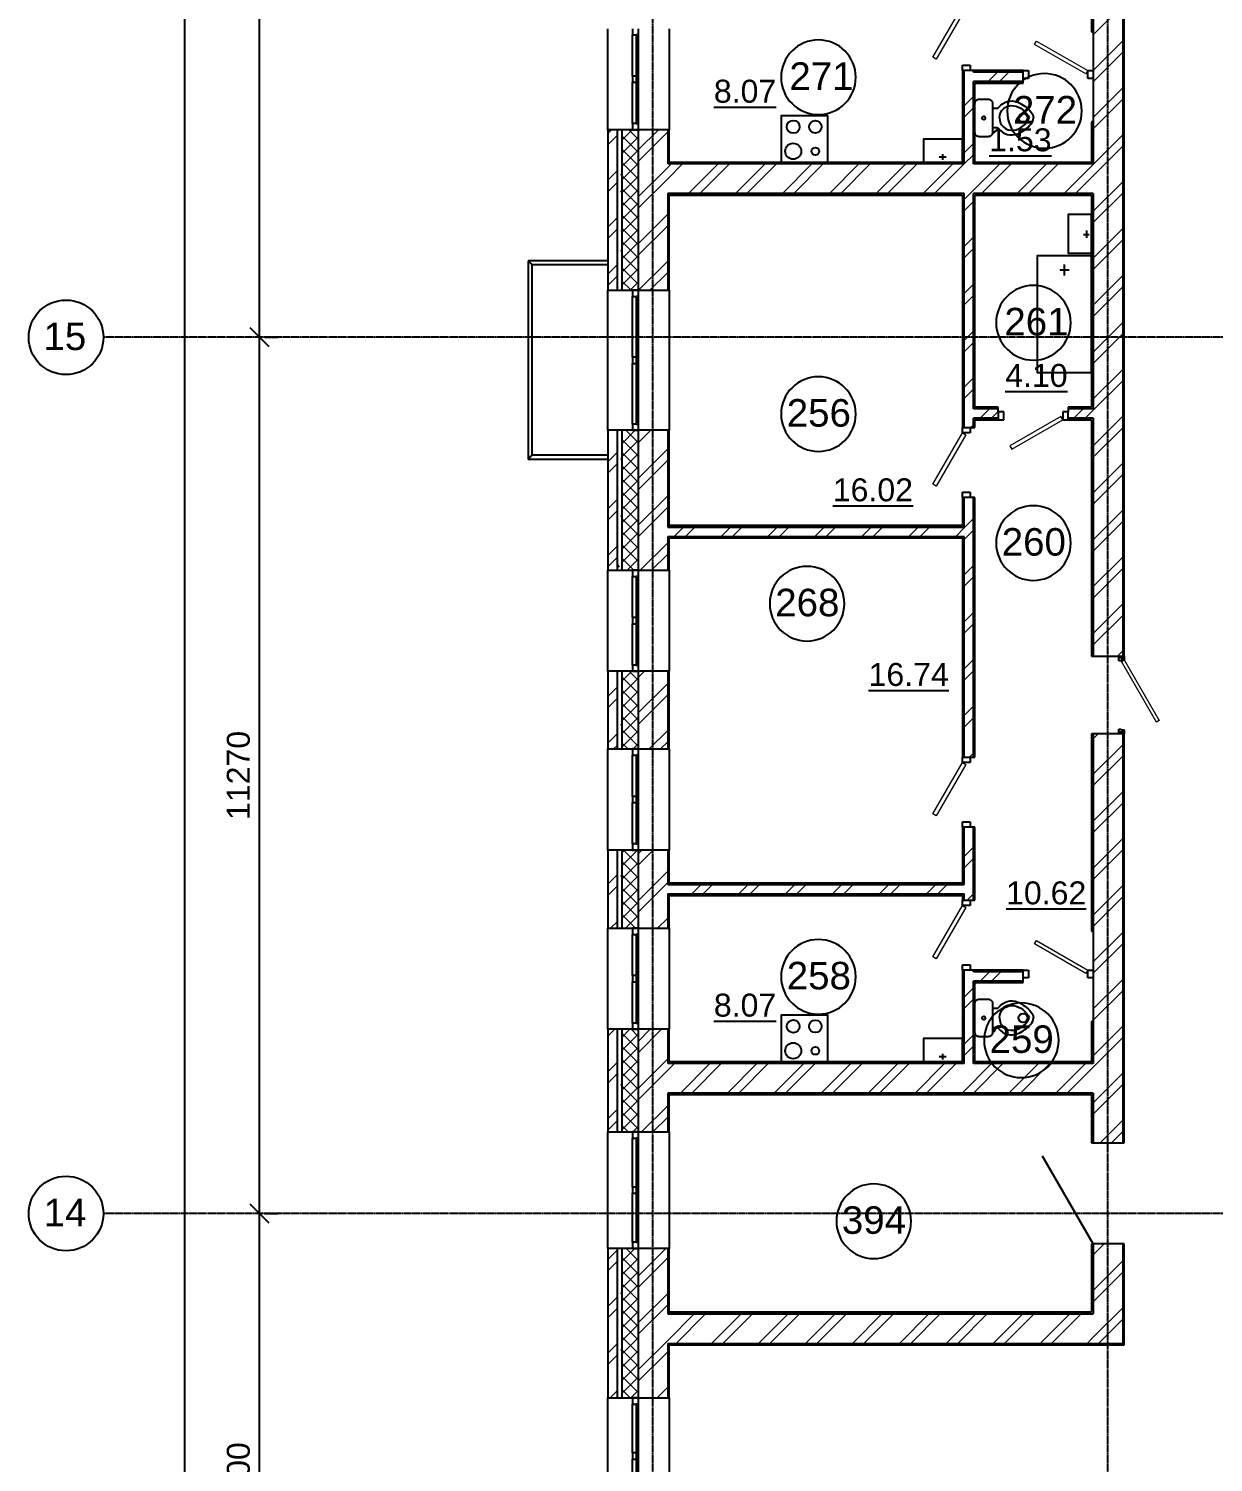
# Model space of a CAD drawing. Header units: millimetres. Extents: x -3463 to 813393, y -106315 to 159215.
# Drawn here: x 265026 to 280257, y 56558 to 74998 of the extents above; entities that cross this region are included whole.
import ezdxf

# ---------------------------------------------------------------- set-up
doc = ezdxf.new("R2010")
doc.units = ezdxf.units.MM
doc.linetypes.add('Линия сетки', pattern=[22.225, 12.7, -3.175, 3.175, -3.175])
doc.layers.add('AXIS_', color=252, linetype='Continuous')
doc.layers.add('PLANS_', color=252, linetype='Continuous')
doc.styles.add('arial', font='arial.ttf')
doc.styles.add('Arial_1', font='arial.ttf', dxfattribs={"height": 295.05988})

# ---------------------------------------------------------------- blocks, each defined once
blk = doc.blocks.new('_Oblique')
at = {"color": 0, "linetype": 'ByBlock', "lineweight": -2}
blk.add_line((-0.5, -0.5), (0.5, 0.5), dxfattribs=at)
blk = doc.blocks.new('A$C3b8b2b00')
at = {"layer": 'AXIS_', "linetype": 'Линия сетки'}
for p, q in [((-5210, -43892), (-5210, 40959)), ((640, -43892), (640, 40959)), ((16266, 25991), (-12276, 25991)), ((16266, 14721), (-12276, 14721))]:
    blk.add_line(p, q, dxfattribs=at)
at = {"layer": 'AXIS_'}
for p, q in [((-11229, -40579), (-11229, 39841)), ((-10269, 25751), (-10269, 37801)), ((-10269, 14481), (-10269, 26231)), ((-10198, 25991), (-10029, 25991)), ((-10198, 25991), (-10029, 25991)), ((-10269, 7681), (-10269, 14961)), ((-10198, 14721), (-10029, 14721)), ((-10198, 14721), (-10029, 14721))]:
    blk.add_line(p, q, dxfattribs=at)
for centre in [(-12756, 25991), (-12756, 14721)]:
    blk.add_circle(centre, 480, dxfattribs=at)
at = {"layer": 'PLANS_', "lineweight": 25}
for p, q in [((430, 31301), (430, 29921)), ((850, 21891), (850, 31301)), ((430, 29921), (450, 29921)), ((450, 29921), (450, 29421)), ((-1230, 29421), (-1230, 28241)), ((-450, 29421), (-1130, 29421)), ((-450, 29261), (-450, 29321)), ((450, 29321), (450, 28761)), ((-1070, 28241), (-1070, 29261)), ((-1070, 29261), (-450, 29261)), ((-5000, 28661), (-5790, 28661)), ((-5790, 28661), (-5790, 26596)), ((-5000, 28241), (-5000, 28661)), ((450, 28761), (430, 28761)), ((430, 28761), (430, 28241)), ((-1230, 28241), (-5000, 28241)), ((430, 28241), (-1070, 28241)), ((-5000, 27821), (-1230, 27821)), ((-5000, 26596), (-5000, 27821)), ((-1230, 27821), (-1230, 24831)), ((-1070, 27821), (430, 27821)), ((-1070, 25091), (-1070, 27821)), ((430, 27821), (430, 25091)), ((-5790, 26596), (-5000, 26596)), ((-770, 25091), (-1070, 25091)), ((-770, 25031), (-770, 25091)), ((430, 25091), (130, 25091)), ((130, 25091), (130, 25031)), ((-1070, 24831), (-1070, 24931)), ((-1070, 24931), (-770, 24931)), ((130, 24931), (430, 24931)), ((430, 24931), (430, 21891)), ((-5000, 24796), (-5790, 24796)), ((-5790, 24796), (-5790, 22996)), ((-5000, 23571), (-5000, 24796)), ((-1130, 24831), (-1070, 24831)), ((-1230, 23931), (-1230, 23571)), ((-1070, 23931), (-1130, 23931)), ((-1070, 20591), (-1070, 23931)), ((-1230, 23571), (-5000, 23571)), ((-5000, 23411), (-1230, 23411)), ((-5000, 22996), (-5000, 23411)), ((-1230, 23411), (-1230, 20591)), ((-5790, 22996), (-5000, 22996)), ((430, 21891), (780, 21891)), ((-5000, 21696), (-5790, 21696)), ((-5790, 21696), (-5790, 20696)), ((-5000, 20696), (-5000, 21696)), ((780, 20891), (430, 20891)), ((430, 20891), (430, 18351)), ((850, 15631), (850, 20891)), ((-5790, 20696), (-5000, 20696)), ((-1130, 20591), (-1070, 20591)), ((-1230, 19691), (-1230, 18971)), ((-1070, 19691), (-1130, 19691)), ((-1070, 18751), (-1070, 19691)), ((-5000, 19396), (-5790, 19396)), ((-5790, 19396), (-5790, 18391)), ((-5000, 18971), (-5000, 19396)), ((-1230, 18971), (-5000, 18971)), ((-5000, 18811), (-1230, 18811)), ((-5000, 18391), (-5000, 18811)), ((-1230, 18811), (-1230, 18751)), ((-1130, 18751), (-1070, 18751)), ((-5790, 18391), (-5000, 18391)), ((430, 18351), (450, 18351)), ((450, 18351), (450, 17851)), ((-1230, 17851), (-1230, 16671)), ((-450, 17851), (-1130, 17851)), ((-450, 17691), (-450, 17751)), ((450, 17751), (450, 17191)), ((-1070, 16671), (-1070, 17691)), ((-1070, 17691), (-450, 17691)), ((450, 17191), (430, 17191)), ((430, 17191), (430, 16671)), ((-5000, 17091), (-5790, 17091)), ((-5790, 17091), (-5790, 15771)), ((-5000, 16671), (-5000, 17091)), ((-1230, 16671), (-5000, 16671)), ((430, 16671), (-1070, 16671)), ((-5000, 15771), (-5000, 16251)), ((-5000, 16251), (430, 16251)), ((430, 16251), (430, 15631)), ((-5790, 15771), (-5000, 15771)), ((430, 15631), (850, 15631)), ((-5000, 14271), (-5790, 14271)), ((-5790, 14271), (-5790, 12351)), ((-5000, 13451), (-5000, 14271)), ((850, 14331), (430, 14331)), ((430, 14331), (430, 13451)), ((850, 13031), (850, 14331)), ((430, 13451), (-5000, 13451)), ((-5000, 12351), (-5000, 13031)), ((-5000, 13031), (850, 13031)), ((-5790, 12351), (-5000, 12351))]:
    blk.add_line(p, q, dxfattribs=at)
at = {"layer": 'PLANS_'}
for p, q in [((450, 31301), (450, 29921)), ((830, 31301), (830, 21891)), ((-5790, 28661), (-5790, 29961)), ((-5475, 29961), (-5475, 29881)), ((-5475, 29881), (-5395, 29881)), ((-5475, 29351), (-5475, 29881)), ((-5395, 29881), (-5425, 29881)), ((-5425, 29881), (-5425, 28741)), ((-5395, 29881), (-5395, 29961)), ((-5395, 28741), (-5395, 29881)), ((-5000, 29961), (-5000, 28661)), ((-5395, 29351), (-5475, 29351)), ((-5475, 29351), (-5475, 29271)), ((-5395, 29271), (-5395, 29351)), ((-1230, 29421), (-1230, 29491)), ((-1230, 29491), (-1130, 29491)), ((-1130, 29421), (-1230, 29421)), ((-1210, 28221), (-1210, 29421)), ((-1130, 29491), (-1130, 29421)), ((-1090, 29401), (-1090, 29421)), ((-450, 29401), (-1090, 29401)), ((-450, 29421), (-380, 29421)), ((-450, 29321), (-450, 29421)), ((-380, 29321), (-450, 29321)), ((-380, 29421), (-380, 29321)), ((380, 29321), (380, 29421)), ((380, 29421), (450, 29421)), ((450, 29321), (380, 29321)), ((450, 29421), (450, 29321)), ((-5475, 29271), (-5395, 29271)), ((-5475, 28741), (-5475, 29271)), ((-1090, 28221), (-1090, 29281)), ((-450, 29281), (-1090, 29281)), ((-5670, 28661), (-5670, 26596)), ((-5610, 28661), (-5610, 26596)), ((-5395, 28741), (-5475, 28741)), ((-5475, 28741), (-5475, 28661)), ((-5475, 28661), (-5395, 28661)), ((-5425, 28741), (-5395, 28741)), ((-5400, 28661), (-5400, 26596)), ((-5395, 28661), (-5395, 28741)), ((-5020, 28661), (-5020, 28221)), ((450, 28761), (450, 28221)), ((-1210, 28221), (-5020, 28221)), ((-5000, 28241), (-5000, 28221)), ((450, 28221), (-1090, 28221)), ((-1210, 27841), (-5020, 27841)), ((-5020, 27841), (-5020, 26596)), ((-5000, 27841), (-5000, 27821)), ((-1210, 24831), (-1210, 27841)), ((450, 27841), (-1090, 27841)), ((-1090, 25071), (-1090, 27841)), ((450, 27841), (450, 25071)), ((-5790, 26976), (-6815, 26976)), ((-6815, 26976), (-6815, 24426)), ((-6765, 26926), (-5790, 26926)), ((-6765, 24476), (-6765, 26926)), ((-5790, 24796), (-5790, 26596)), ((-5395, 26596), (-5475, 26596)), ((-5475, 26596), (-5475, 26516)), ((-5395, 26516), (-5395, 26596)), ((-5000, 26596), (-5000, 24796)), ((-5475, 26516), (-5395, 26516)), ((-5475, 25736), (-5475, 26516)), ((-5395, 26516), (-5425, 26516)), ((-5425, 26516), (-5425, 24876)), ((-5395, 24876), (-5395, 26516)), ((-5395, 25736), (-5475, 25736)), ((-5475, 25736), (-5475, 25656)), ((-5475, 25656), (-5395, 25656)), ((-5475, 24876), (-5475, 25656)), ((-5395, 25656), (-5395, 25736)), ((-770, 25071), (-1090, 25071)), ((-1090, 24831), (-1090, 24951)), ((-770, 24951), (-1090, 24951)), ((-700, 25031), (-770, 25031)), ((-770, 25031), (-770, 24931)), ((-770, 24931), (-700, 24931)), ((-700, 24931), (-700, 25031)), ((130, 25031), (60, 25031)), ((60, 25031), (60, 24931)), ((60, 24931), (130, 24931)), ((450, 25071), (130, 25071)), ((130, 24931), (130, 25031)), ((450, 24951), (130, 24951)), ((450, 24951), (450, 21891)), ((-5670, 24796), (-5670, 22996)), ((-5610, 24796), (-5610, 22996)), ((-5395, 24876), (-5475, 24876)), ((-5475, 24876), (-5475, 24796)), ((-5475, 24796), (-5395, 24796)), ((-5425, 24876), (-5395, 24876)), ((-5400, 24796), (-5400, 22996)), ((-5395, 24796), (-5395, 24876)), ((-5020, 24796), (-5020, 23551)), ((-1230, 24831), (-1130, 24831)), ((-1230, 24761), (-1230, 24831)), ((-1130, 24761), (-1230, 24761)), ((-1130, 24831), (-1130, 24761)), ((-6815, 24426), (-5790, 24426)), ((-5790, 24476), (-6765, 24476)), ((-1230, 23931), (-1230, 24001)), ((-1230, 24001), (-1130, 24001)), ((-1130, 24001), (-1130, 23931)), ((-1130, 23931), (-1230, 23931)), ((-1210, 23551), (-1210, 23931)), ((-1090, 20591), (-1090, 23931)), ((-5020, 23551), (-1210, 23551)), ((-5020, 23431), (-1210, 23431)), ((-5020, 23431), (-5020, 22996)), ((-5000, 23571), (-5000, 23551)), ((-5000, 23431), (-5000, 23411)), ((-1210, 20591), (-1210, 23431)), ((-5790, 21696), (-5790, 22996)), ((-5395, 22996), (-5475, 22996)), ((-5475, 22996), (-5475, 22916)), ((-5475, 22916), (-5395, 22916)), ((-5475, 22386), (-5475, 22916)), ((-5395, 22916), (-5425, 22916)), ((-5425, 22916), (-5425, 21776)), ((-5395, 22916), (-5395, 22996)), ((-5395, 21776), (-5395, 22916)), ((-5000, 22996), (-5000, 21696)), ((-5395, 22386), (-5475, 22386)), ((-5475, 22386), (-5475, 22306)), ((-5395, 22306), (-5395, 22386)), ((-5475, 22306), (-5395, 22306)), ((-5475, 21776), (-5475, 22306)), ((-5395, 21776), (-5475, 21776)), ((-5475, 21776), (-5475, 21696)), ((-5425, 21776), (-5395, 21776)), ((-5395, 21696), (-5395, 21776)), ((780, 21891), (850, 21891)), ((780, 21871), (780, 21891)), ((780, 21831), (780, 21871)), ((780, 21871), (850, 21871)), ((850, 21871), (780, 21871)), ((810, 21831), (780, 21831)), ((810, 21841), (810, 21831)), ((850, 21841), (810, 21841)), ((850, 21891), (850, 21871)), ((850, 21871), (850, 21841)), ((-5670, 21696), (-5670, 20696)), ((-5610, 21696), (-5610, 20696)), ((-5475, 21696), (-5395, 21696)), ((-5400, 21696), (-5400, 20696)), ((-5020, 21696), (-5020, 20696)), ((450, 20891), (450, 18351)), ((780, 20951), (810, 20951)), ((780, 20911), (780, 20951)), ((850, 20911), (780, 20911)), ((780, 20891), (780, 20911)), ((780, 20911), (850, 20911)), ((850, 20891), (780, 20891)), ((810, 20951), (810, 20941)), ((810, 20941), (850, 20941)), ((830, 20891), (830, 15631)), ((850, 20941), (850, 20911)), ((850, 20911), (850, 20891)), ((-5790, 19396), (-5790, 20696)), ((-5395, 20696), (-5475, 20696)), ((-5475, 20696), (-5475, 20616)), ((-5395, 20616), (-5395, 20696)), ((-5000, 20696), (-5000, 19396)), ((-5475, 20616), (-5395, 20616)), ((-5475, 20086), (-5475, 20616)), ((-5395, 20616), (-5425, 20616)), ((-5425, 20616), (-5425, 19476)), ((-5395, 19476), (-5395, 20616)), ((-1230, 20591), (-1130, 20591)), ((-1230, 20521), (-1230, 20591)), ((-1130, 20521), (-1230, 20521)), ((-1130, 20591), (-1130, 20521)), ((-5395, 20086), (-5475, 20086)), ((-5475, 20086), (-5475, 20006)), ((-5475, 20006), (-5395, 20006)), ((-5475, 19476), (-5475, 20006)), ((-5395, 20006), (-5395, 20086)), ((-1230, 19691), (-1230, 19761)), ((-1230, 19761), (-1130, 19761)), ((-1130, 19761), (-1130, 19691)), ((-1130, 19691), (-1230, 19691)), ((-1210, 18951), (-1210, 19691)), ((-1090, 18751), (-1090, 19691)), ((-5670, 19396), (-5670, 18391)), ((-5610, 19396), (-5610, 18391)), ((-5395, 19476), (-5475, 19476)), ((-5475, 19476), (-5475, 19396)), ((-5475, 19396), (-5395, 19396)), ((-5425, 19476), (-5395, 19476)), ((-5400, 19396), (-5400, 18391)), ((-5395, 19396), (-5395, 19476)), ((-5020, 19396), (-5020, 18951)), ((-5020, 18951), (-1210, 18951)), ((-5020, 18831), (-1210, 18831)), ((-5020, 18831), (-5020, 18391)), ((-5000, 18971), (-5000, 18951)), ((-5000, 18831), (-5000, 18811)), ((-1210, 18751), (-1210, 18831)), ((-1230, 18751), (-1130, 18751)), ((-1230, 18681), (-1230, 18751)), ((-1130, 18681), (-1230, 18681)), ((-1130, 18751), (-1130, 18681)), ((-5790, 17091), (-5790, 18391)), ((-5395, 18391), (-5475, 18391)), ((-5475, 18391), (-5475, 18311)), ((-5475, 18311), (-5395, 18311)), ((-5475, 17781), (-5475, 18311)), ((-5395, 18311), (-5425, 18311)), ((-5425, 18311), (-5425, 17171)), ((-5395, 18311), (-5395, 18391)), ((-5395, 17171), (-5395, 18311)), ((-5000, 18391), (-5000, 17091)), ((-1230, 17851), (-1230, 17921)), ((-1230, 17921), (-1130, 17921)), ((-1130, 17921), (-1130, 17851)), ((-5395, 17781), (-5475, 17781)), ((-5475, 17781), (-5475, 17701)), ((-5395, 17701), (-5395, 17781)), ((-1130, 17851), (-1230, 17851)), ((-1210, 16651), (-1210, 17851)), ((-1090, 17831), (-1090, 17851)), ((-450, 17831), (-1090, 17831)), ((-1090, 16651), (-1090, 17711)), ((-450, 17711), (-1090, 17711)), ((-450, 17851), (-380, 17851)), ((-450, 17751), (-450, 17851)), ((-380, 17751), (-450, 17751)), ((-380, 17851), (-380, 17751)), ((380, 17751), (380, 17851)), ((380, 17851), (450, 17851)), ((450, 17751), (380, 17751)), ((450, 17851), (450, 17751)), ((-5475, 17701), (-5395, 17701)), ((-5475, 17171), (-5475, 17701)), ((-5395, 17171), (-5475, 17171)), ((-5475, 17171), (-5475, 17091)), ((-5425, 17171), (-5395, 17171)), ((-5395, 17091), (-5395, 17171)), ((450, 17191), (450, 16651)), ((-5670, 17091), (-5670, 15771)), ((-5610, 17091), (-5610, 15771)), ((-5475, 17091), (-5395, 17091)), ((-5400, 17091), (-5400, 15771)), ((-5020, 17091), (-5020, 16651)), ((-1210, 16651), (-5020, 16651)), ((-5000, 16671), (-5000, 16651)), ((450, 16651), (-1090, 16651)), ((-5020, 16271), (-5020, 15771)), ((450, 16271), (-5020, 16271)), ((-5000, 16271), (-5000, 16251)), ((450, 16271), (450, 15631)), ((-5790, 14271), (-5790, 15771)), ((-5395, 15771), (-5475, 15771)), ((-5475, 15771), (-5475, 15691)), ((-5475, 15691), (-5395, 15691)), ((-5475, 15061), (-5475, 15691)), ((-5395, 15691), (-5425, 15691)), ((-5425, 15691), (-5425, 14351)), ((-5395, 15691), (-5395, 15771)), ((-5395, 14351), (-5395, 15691)), ((-5000, 15771), (-5000, 14271)), ((-5395, 15061), (-5475, 15061)), ((-5475, 15061), (-5475, 14981)), ((-5475, 14981), (-5395, 14981)), ((-5475, 14351), (-5475, 14981)), ((-5395, 14981), (-5395, 15061)), ((-5670, 14271), (-5670, 12351)), ((-5610, 14271), (-5610, 12351)), ((-5395, 14351), (-5475, 14351)), ((-5475, 14351), (-5475, 14271)), ((-5475, 14271), (-5395, 14271)), ((-5425, 14351), (-5395, 14351)), ((-5400, 14271), (-5400, 12351)), ((-5395, 14271), (-5395, 14351)), ((-5020, 14271), (-5020, 13431)), ((450, 14331), (450, 13431)), ((830, 14331), (830, 13051)), ((-5020, 13431), (450, 13431)), ((-5000, 13451), (-5000, 13431)), ((-5020, 13051), (-5020, 12351)), ((-5020, 13051), (830, 13051)), ((-5000, 13051), (-5000, 13031)), ((-5790, 10851), (-5790, 12351)), ((-5395, 12351), (-5475, 12351)), ((-5475, 12351), (-5475, 12271)), ((-5475, 12271), (-5395, 12271)), ((-5475, 11641), (-5475, 12271)), ((-5395, 12271), (-5425, 12271)), ((-5425, 12271), (-5425, 10931)), ((-5395, 12271), (-5395, 12351)), ((-5395, 10931), (-5395, 12271)), ((-5000, 12351), (-5000, 10851)), ((-5395, 11641), (-5475, 11641)), ((-5475, 11641), (-5475, 11561)), ((-5395, 11561), (-5395, 11641)), ((-5475, 11561), (-5395, 11561)), ((-5475, 10931), (-5475, 11561))]:
    blk.add_line(p, q, dxfattribs=at)
at = {"layer": 'PLANS_', "lineweight": 13}
for p, q in [((-1610, 29593), (-1230, 30251)), ((-1187, 30226), (-1567, 29568)), ((-303, 29758), (-278, 29801)), ((355, 29378), (-303, 29758)), ((-278, 29801), (380, 29421)), ((-1567, 29568), (-1610, 29593)), ((380, 29421), (355, 29378)), ((35, 24974), (-623, 24594)), ((-598, 24551), (60, 24931)), ((60, 24931), (35, 24974)), ((-1610, 24103), (-1230, 24761)), ((-1187, 24736), (-1567, 24078)), ((-1230, 24761), (-1187, 24736)), ((-623, 24594), (-598, 24551)), ((-1567, 24078), (-1610, 24103)), ((815, 21821), (850, 21841)), ((1265, 21041), (815, 21821)), ((850, 21841), (1300, 21061)), ((1300, 21061), (1265, 21041)), ((-1610, 19863), (-1230, 20521)), ((-1187, 20496), (-1567, 19838)), ((-1230, 20521), (-1187, 20496)), ((-1567, 19838), (-1610, 19863)), ((-1610, 18023), (-1230, 18681)), ((-1187, 18656), (-1567, 17998)), ((-1230, 18681), (-1187, 18656)), ((-303, 18188), (-278, 18231)), ((355, 17808), (-303, 18188)), ((-278, 18231), (380, 17851)), ((-1567, 17998), (-1610, 18023)), ((380, 17851), (355, 17808))]:
    blk.add_line(p, q, dxfattribs=at)
at = {"layer": 'PLANS_', "linetype": 'Continuous', "lineweight": 9}
for p, q in [((450, 29880), (830, 30260)), ((450, 29423), (830, 29803)), ((450, 29277), (830, 29657)), ((-899, 29281), (-779, 29401)), ((-753, 29281), (-633, 29401)), ((450, 28819), (830, 29199)), ((-1210, 28970), (-1090, 29090)), ((450, 28673), (830, 29053)), ((-1210, 28824), (-1090, 28944)), ((-5790, 28614), (-5743, 28661)), ((-5790, 28468), (-5670, 28588)), ((-5610, 28527), (-5476, 28661)), ((-5400, 28540), (-5521, 28661)), ((-5400, 28401), (-5140, 28661)), ((-5400, 28254), (-5020, 28634)), ((450, 28216), (830, 28596)), ((-5400, 28371), (-5610, 28581)), ((-5610, 28357), (-5400, 28567)), ((-5400, 28201), (-5610, 28411)), ((-1210, 28366), (-1090, 28486)), ((450, 28070), (830, 28450)), ((-5610, 28187), (-5400, 28397)), ((-5400, 28031), (-5610, 28241)), ((-5610, 28018), (-5400, 28228)), ((-5020, 28177), (-4976, 28221)), ((-5020, 28031), (-4830, 28221)), ((-4753, 27841), (-4373, 28221)), ((-4607, 27841), (-4227, 28221)), ((-4149, 27841), (-3769, 28221)), ((-4003, 27841), (-3623, 28221)), ((-3546, 27841), (-3166, 28221)), ((-3400, 27841), (-3020, 28221)), ((-2942, 27841), (-2562, 28221)), ((-2796, 27841), (-2416, 28221)), ((-2339, 27841), (-1959, 28221)), ((-2193, 27841), (-1813, 28221)), ((-1736, 27841), (-1356, 28221)), ((-1589, 27841), (-1209, 28221)), ((-1209, 28221), (-1090, 28340)), ((-1132, 27841), (-752, 28221)), ((-986, 27841), (-606, 28221)), ((-529, 27841), (-149, 28221)), ((-382, 27841), (-2, 28221)), ((75, 27841), (450, 28216)), ((-5790, 28011), (-5670, 28131)), ((-5626, 28085), (-5610, 28085)), ((-5400, 27861), (-5610, 28071)), ((-5610, 27848), (-5400, 28058)), ((-5400, 27797), (-5020, 28177)), ((-5400, 27651), (-5020, 28031)), ((221, 27841), (450, 28070)), ((-5790, 27864), (-5670, 27984)), ((-5610, 27855), (-5623, 27877)), ((-5400, 27692), (-5610, 27902)), ((-5610, 27678), (-5400, 27888)), ((450, 27612), (830, 27992)), ((450, 27466), (830, 27846)), ((-5400, 27522), (-5610, 27732)), ((-5610, 27508), (-5400, 27718)), ((-1210, 27763), (-1132, 27841)), ((-1210, 27617), (-1090, 27737)), ((-5790, 27407), (-5670, 27527)), ((-5400, 27352), (-5610, 27562)), ((-5610, 27339), (-5400, 27549)), ((-5400, 27194), (-5020, 27574)), ((-5790, 27261), (-5670, 27381)), ((-5610, 27372), (-5622, 27352)), ((-5400, 27183), (-5610, 27393)), ((-5610, 27169), (-5400, 27379)), ((-5400, 27047), (-5020, 27427)), ((450, 27009), (830, 27389)), ((-5626, 27109), (-5610, 27109)), ((-5400, 27013), (-5610, 27223)), ((-5610, 26999), (-5400, 27209)), ((-1210, 27159), (-1090, 27279)), ((-1210, 27013), (-1090, 27133)), ((450, 26863), (830, 27243)), ((-5790, 26804), (-5670, 26924)), ((-5400, 26843), (-5610, 27053)), ((-5610, 26830), (-5400, 27040)), ((-5394, 26596), (-5020, 26970)), ((-5790, 26657), (-5670, 26777)), ((-5400, 26673), (-5610, 26883)), ((-5610, 26660), (-5400, 26870)), ((-5248, 26596), (-5020, 26824)), ((450, 26406), (830, 26786)), ((-5492, 26596), (-5610, 26714)), ((-5504, 26596), (-5400, 26700)), ((-1210, 26556), (-1090, 26676)), ((450, 26259), (830, 26639)), ((-1210, 26410), (-1090, 26530)), ((-1210, 25952), (-1090, 26072)), ((450, 25802), (830, 26182)), ((450, 25656), (830, 26036)), ((-1210, 25806), (-1090, 25926)), ((-1210, 25349), (-1090, 25469)), ((450, 25199), (830, 25579)), ((-1210, 25203), (-1090, 25323)), ((450, 25052), (830, 25432)), ((-1005, 24951), (-885, 25071)), ((-858, 24951), (-770, 25039)), ((202, 24951), (322, 25071)), ((349, 24951), (450, 25052)), ((450, 24595), (830, 24975)), ((-5610, 24793), (-5607, 24796)), ((-5610, 24623), (-5438, 24796)), ((-5400, 24637), (-5559, 24796)), ((-5400, 24780), (-5384, 24796)), ((-5400, 24634), (-5238, 24796)), ((-1125, 24831), (-1090, 24866)), ((450, 24449), (830, 24829)), ((-5400, 24467), (-5610, 24677)), ((-5610, 24454), (-5400, 24664)), ((-5400, 24176), (-5020, 24556)), ((-5790, 24390), (-5670, 24510)), ((-5790, 24244), (-5670, 24364)), ((-5626, 24427), (-5610, 24427)), ((-5400, 24298), (-5610, 24508)), ((-5610, 24284), (-5400, 24494)), ((-5400, 24030), (-5020, 24410)), ((450, 23992), (830, 24372)), ((-5400, 24128), (-5610, 24338)), ((-5610, 24114), (-5400, 24324)), ((-5400, 23958), (-5610, 24168)), ((450, 23845), (830, 24225)), ((-5610, 23945), (-5400, 24155)), ((-5400, 23788), (-5610, 23998)), ((-5610, 23775), (-5400, 23985)), ((-5790, 23786), (-5670, 23906)), ((-5400, 23619), (-5610, 23829)), ((-5610, 23605), (-5400, 23815)), ((-5400, 23573), (-5020, 23953)), ((-5400, 23427), (-5020, 23807)), ((-5790, 23640), (-5670, 23760)), ((-5626, 23696), (-5610, 23696)), ((-5400, 23449), (-5610, 23659)), ((-5610, 23436), (-5400, 23646)), ((-1210, 23539), (-1090, 23659)), ((450, 23388), (830, 23768)), ((450, 23242), (830, 23622)), ((-5400, 23279), (-5610, 23489)), ((-5610, 23266), (-5400, 23476)), ((-4939, 23431), (-4819, 23551)), ((-4792, 23431), (-4672, 23551)), ((-4335, 23431), (-4215, 23551)), ((-4189, 23431), (-4069, 23551)), ((-3732, 23431), (-3612, 23551)), ((-3585, 23431), (-3465, 23551)), ((-3128, 23431), (-3008, 23551)), ((-2982, 23431), (-2862, 23551)), ((-2525, 23431), (-2405, 23551)), ((-2378, 23431), (-2258, 23551)), ((-1921, 23431), (-1801, 23551)), ((-1775, 23431), (-1655, 23551)), ((-1318, 23431), (-1210, 23539)), ((-1210, 23392), (-1090, 23512)), ((-5790, 23183), (-5670, 23303)), ((-5400, 23110), (-5610, 23320)), ((-5610, 23096), (-5400, 23306)), ((-5374, 22996), (-5020, 23349)), ((-5790, 23037), (-5670, 23157)), ((-5642, 23033), (-5662, 23068)), ((-5456, 22996), (-5610, 23150)), ((-5541, 22996), (-5400, 23136)), ((-5227, 22996), (-5020, 23203)), ((-1210, 22935), (-1090, 23055)), ((450, 22785), (830, 23165)), ((-1210, 22789), (-1090, 22909)), ((450, 22638), (830, 23018)), ((450, 22181), (830, 22561)), ((-1210, 22332), (-1090, 22452)), ((450, 22035), (830, 22415)), ((-1210, 22185), (-1090, 22305)), ((763, 21891), (830, 21958)), ((-1210, 21728), (-1090, 21848)), ((-5666, 21611), (-5670, 21619)), ((-5610, 21569), (-5483, 21696)), ((-5400, 21413), (-5610, 21623)), ((-5610, 21399), (-5400, 21609)), ((-5400, 21582), (-5514, 21696)), ((-5400, 21616), (-5320, 21696)), ((-1210, 21582), (-1090, 21702)), ((-5790, 21372), (-5670, 21492)), ((-5400, 21243), (-5610, 21453)), ((-5610, 21229), (-5400, 21439)), ((-5400, 21159), (-5020, 21539)), ((-5400, 21013), (-5020, 21393)), ((-5790, 21226), (-5670, 21346)), ((-5400, 21073), (-5610, 21283)), ((-5610, 21060), (-5400, 21270)), ((-1210, 21125), (-1090, 21245)), ((-5400, 20903), (-5610, 21113)), ((-5610, 20890), (-5400, 21100)), ((-1210, 20978), (-1090, 21098)), ((-5790, 20769), (-5670, 20889)), ((-5626, 21013), (-5610, 21013)), ((-5400, 20734), (-5610, 20944)), ((-5610, 20720), (-5400, 20930)), ((-5260, 20696), (-5020, 20936)), ((450, 20828), (513, 20891)), ((-5717, 20696), (-5670, 20743)), ((-5532, 20696), (-5610, 20774)), ((-5465, 20696), (-5400, 20761)), ((-5113, 20696), (-5020, 20789)), ((450, 20371), (830, 20751)), ((-1140, 20591), (-1090, 20641)), ((450, 20225), (830, 20605)), ((450, 19767), (830, 20147)), ((450, 19621), (830, 20001)), ((-5610, 19363), (-5577, 19396)), ((-5610, 19193), (-5407, 19396)), ((-5400, 19206), (-5589, 19396)), ((-5400, 19376), (-5420, 19396)), ((-5400, 19349), (-5353, 19396)), ((-5400, 19202), (-5206, 19396)), ((-1210, 19314), (-1090, 19434)), ((450, 19164), (830, 19544)), ((450, 19018), (830, 19398)), ((-5400, 19037), (-5610, 19247)), ((-5610, 19023), (-5400, 19233)), ((-1210, 19168), (-1090, 19288)), ((-5790, 18959), (-5670, 19079)), ((-5626, 19063), (-5610, 19063)), ((-5400, 18867), (-5610, 19077)), ((-5610, 18853), (-5400, 19063)), ((-5400, 18745), (-5020, 19125)), ((-5790, 18812), (-5670, 18932)), ((-5669, 18979), (-5670, 18978)), ((-5400, 18697), (-5610, 18907)), ((-5610, 18684), (-5400, 18894)), ((-5400, 18599), (-5020, 18979)), ((-4711, 18831), (-4591, 18951)), ((-4565, 18831), (-4445, 18951)), ((-4107, 18831), (-3987, 18951)), ((-3961, 18831), (-3841, 18951)), ((-3504, 18831), (-3384, 18951)), ((-3358, 18831), (-3238, 18951)), ((-2900, 18831), (-2780, 18951)), ((-2754, 18831), (-2634, 18951)), ((-2297, 18831), (-2177, 18951)), ((-2151, 18831), (-2031, 18951)), ((-1693, 18831), (-1573, 18951)), ((-1547, 18831), (-1427, 18951)), ((-1170, 18751), (-1090, 18831)), ((450, 18560), (830, 18940)), ((-5400, 18528), (-5610, 18738)), ((-5610, 18514), (-5400, 18724)), ((450, 18414), (830, 18794)), ((-5754, 18391), (-5670, 18475)), ((-5433, 18391), (-5610, 18568)), ((-5564, 18391), (-5400, 18554)), ((-5151, 18391), (-5020, 18522)), ((-5603, 18391), (-5610, 18398)), ((450, 17957), (830, 18337)), ((450, 17811), (830, 18191)), ((-1003, 17711), (-883, 17831)), ((-857, 17711), (-737, 17831)), ((450, 17353), (830, 17733)), ((-1210, 17504), (-1090, 17624)), ((450, 17207), (830, 17587)), ((-1210, 17358), (-1090, 17478)), ((-5790, 17002), (-5701, 17091)), ((-5610, 16987), (-5506, 17091)), ((-5400, 16831), (-5610, 17041)), ((-5610, 16817), (-5400, 17027)), ((-5400, 17000), (-5491, 17091)), ((-5400, 16935), (-5244, 17091)), ((-5400, 16788), (-5098, 17091)), ((-1210, 16900), (-1090, 17020)), ((450, 16750), (830, 17130)), ((450, 16604), (830, 16984)), ((-5400, 16661), (-5610, 16871)), ((-5610, 16647), (-5400, 16857)), ((-1210, 16754), (-1090, 16874)), ((-5790, 16545), (-5670, 16665)), ((-5400, 16491), (-5610, 16701)), ((-5610, 16478), (-5400, 16688)), ((-5400, 16331), (-5020, 16711)), ((-5020, 16565), (-4934, 16651)), ((-4857, 16271), (-4477, 16651)), ((-4711, 16271), (-4331, 16651)), ((-4253, 16271), (-3873, 16651)), ((-4107, 16271), (-3727, 16651)), ((-3650, 16271), (-3270, 16651)), ((-3504, 16271), (-3124, 16651)), ((-3046, 16271), (-2666, 16651)), ((-2900, 16271), (-2520, 16651)), ((-2443, 16271), (-2063, 16651)), ((-2297, 16271), (-1917, 16651)), ((-1840, 16271), (-1460, 16651)), ((-1693, 16271), (-1313, 16651)), ((-1236, 16271), (-856, 16651)), ((-1090, 16271), (-710, 16651)), ((-633, 16271), (-253, 16651)), ((-486, 16271), (-106, 16651)), ((-29, 16271), (351, 16651)), ((117, 16271), (450, 16604)), ((-5790, 16398), (-5670, 16518)), ((-5400, 16321), (-5610, 16531)), ((-5610, 16308), (-5400, 16518)), ((-5400, 16185), (-5020, 16565)), ((450, 16146), (830, 16526)), ((-5626, 16380), (-5610, 16380)), ((-5400, 16152), (-5610, 16362)), ((-5610, 16138), (-5400, 16348)), ((450, 16000), (830, 16380)), ((-5790, 15941), (-5670, 16061)), ((-5400, 15982), (-5610, 16192)), ((-5610, 15968), (-5400, 16178)), ((-5357, 15771), (-5020, 16108)), ((-5790, 15795), (-5670, 15915)), ((-5400, 15812), (-5610, 16022)), ((-5610, 15799), (-5400, 16009)), ((-5211, 15771), (-5020, 15961)), ((538, 15631), (830, 15923)), ((-5528, 15771), (-5610, 15853)), ((-5468, 15771), (-5400, 15839)), ((684, 15631), (830, 15777)), ((-5790, 14131), (-5670, 14251)), ((-5610, 14102), (-5441, 14271)), ((-5400, 14115), (-5556, 14271)), ((-5400, 13917), (-5046, 14271)), ((450, 14190), (591, 14331)), ((-5790, 13985), (-5670, 14105)), ((-5400, 13946), (-5610, 14156)), ((-5610, 13932), (-5400, 14142)), ((-5400, 13771), (-5020, 14151)), ((-5000, 14118), (-5017, 14148)), ((450, 13733), (830, 14113)), ((-5400, 13776), (-5610, 13986)), ((-5610, 13762), (-5400, 13972)), ((450, 13586), (830, 13966)), ((-5790, 13527), (-5670, 13647)), ((-5626, 13698), (-5610, 13698)), ((-5400, 13606), (-5610, 13816)), ((-5610, 13593), (-5400, 13803)), ((-5400, 13436), (-5610, 13646)), ((-5400, 13314), (-5020, 13694)), ((-5790, 13381), (-5670, 13501)), ((-5610, 13423), (-5400, 13633)), ((-5400, 13267), (-5610, 13477)), ((-5610, 13253), (-5400, 13463)), ((-5400, 13168), (-5020, 13548)), ((450, 13129), (830, 13509)), ((-5400, 13097), (-5610, 13307)), ((-5610, 13083), (-5400, 13293)), ((-5020, 13090), (-4680, 13431)), ((-4913, 13051), (-4533, 13431)), ((-4456, 13051), (-4076, 13431)), ((-4310, 13051), (-3930, 13431)), ((-3853, 13051), (-3473, 13431)), ((-3706, 13051), (-3326, 13431)), ((-3249, 13051), (-2869, 13431)), ((-3103, 13051), (-2723, 13431)), ((-2646, 13051), (-2266, 13431)), ((-2499, 13051), (-2119, 13431)), ((-2042, 13051), (-1662, 13431)), ((-1896, 13051), (-1516, 13431)), ((-1439, 13051), (-1059, 13431)), ((-1292, 13051), (-912, 13431)), ((-835, 13051), (-455, 13431)), ((-689, 13051), (-309, 13431)), ((-232, 13051), (148, 13431)), ((-85, 13051), (295, 13431)), ((518, 13051), (830, 13363)), ((-5400, 12927), (-5610, 13137)), ((-5610, 12914), (-5400, 13124)), ((372, 13051), (450, 13129)), ((-5790, 12924), (-5670, 13044)), ((-5626, 12967), (-5610, 12967)), ((-5400, 12758), (-5610, 12968)), ((-5610, 12744), (-5400, 12954)), ((-5400, 12710), (-5020, 13090)), ((-5400, 12564), (-5020, 12944)), ((-5790, 12778), (-5670, 12898)), ((-5400, 12588), (-5610, 12798)), ((-5610, 12574), (-5400, 12784)), ((-5400, 12418), (-5610, 12628)), ((-5610, 12405), (-5400, 12615)), ((-5760, 12351), (-5670, 12440)), ((-5502, 12351), (-5610, 12458)), ((-5494, 12351), (-5400, 12445)), ((-5156, 12351), (-5020, 12487))]:
    blk.add_line(p, q, dxfattribs=at)
at = {"layer": 'PLANS_', "lineweight": -3}
for p, q in [((-3407, 28384), (-3407, 28384)), ((-1439, 28308), (-1531, 28308)), ((-1488, 28346), (-1488, 28272)), ((325, 27314), (399, 27314)), ((363, 27364), (363, 27271)), ((83, 26785), (83, 26926)), ((143, 26855), (22, 26855)), ((-3407, 16814), (-3407, 16814)), ((-1439, 16738), (-1531, 16738)), ((-1488, 16776), (-1488, 16702)), ((450, 14331), (-200, 15457))]:
    blk.add_line(p, q, dxfattribs=at)
at = {"layer": 'PLANS_'}
for points in [[(-845, 28999), (-845, 28627, -0.414214), (-901, 28571), (-1014, 28571, -0.414214), (-1070, 28627), (-1070, 28999, -0.414214), (-1014, 29055), (-901, 29055, -0.414214)], [(-845, 17423), (-845, 17051, -0.414214), (-901, 16995), (-1014, 16995, -0.414214), (-1070, 17051), (-1070, 17423, -0.414214), (-1014, 17479), (-901, 17479, -0.414214)]]:
    blk.add_lwpolyline(points, format="xyb", close=True, dxfattribs=at)
for points in [[(-845, 28937), (-789, 28937, 0.236068), (-766, 28948, -0.343108), (-519, 29015, -0.119543), (-350, 28892, -0.14868), (-316, 28813, -1.116183)], [(-755, 28813, -0.453768), (-575, 28970, -0.270259), (-373, 28813, 10.812243)], [(-845, 28689), (-789, 28689, -0.236068), (-766, 28678, 0.343108), (-519, 28610, 0.119543), (-350, 28734, 0.14868), (-316, 28813, 1.116183)], [(-755, 28813, 0.453768), (-575, 28655, 0.270259), (-373, 28813, -10.812243)], [(-845, 17361), (-789, 17361, 0.236068), (-766, 17372, -0.343108), (-519, 17440, -0.119543), (-350, 17316, -0.14868), (-316, 17237, -1.116183)], [(-755, 17237, -0.453768), (-575, 17395, -0.270259), (-373, 17237, 10.812243)], [(-845, 17113), (-789, 17113, -0.236068), (-766, 17102, 0.343108), (-519, 17035, 0.119543), (-350, 17158, 0.14868), (-316, 17237, 1.116183)], [(-755, 17237, 0.453768), (-575, 17080, 0.270259), (-373, 17237, -10.812243)]]:
    blk.add_lwpolyline(points, format="xyb", dxfattribs=at)
at = {"layer": 'PLANS_', "lineweight": -3}
for points in [[(-3560, 28241), (-2960, 28241), (-2960, 28841), (-3560, 28841)], [(-1230, 28241), (-1230, 28541), (-1730, 28541), (-1730, 28241)], [(430, 27572), (130, 27572), (130, 27072), (430, 27072)], [(430, 27040), (-270, 27040), (-270, 25540), (430, 25540)], [(-3560, 16671), (-2960, 16671), (-2960, 17271), (-3560, 17271)], [(-1230, 16671), (-1230, 16971), (-1730, 16971), (-1730, 16671)]]:
    blk.add_lwpolyline(points, close=True, dxfattribs=at)
for centre, radius in [((-3407, 28698), 82.8), ((-3122, 28698), 80.6), ((-3407, 28384), 103), ((-3122, 28384), 49.4), ((-3407, 17128), 82.8), ((-3122, 17128), 80.6), ((-3407, 16814), 103), ((-3122, 16814), 49.4)]:
    blk.add_circle(centre, radius, dxfattribs=at)
at = {"layer": 'PLANS_'}
for centre, radius in [((-958, 28813), 22.5), ((-451, 28813), 57.4), ((-958, 17237), 22.5), ((-451, 17237), 57.4)]:
    blk.add_circle(centre, radius, dxfattribs=at)
for centre, start, end in [((-3082, 29336), 0, 180), ((-3082, 29336), 180, 0), ((-176, 28903), 0, 180), ((-176, 28903), 180, 0), ((-318, 26178), 0, 180), ((-318, 26178), 180, 0), ((-3082, 25004), 0, 180), ((-3082, 25004), 180, 0), ((-318, 23345), 0, 180), ((-318, 23345), 180, 0), ((-3229, 22565), 0, 180), ((-3229, 22565), 180, 0), ((-3082, 17766), 0, 180), ((-3082, 17766), 180, 0), ((-473, 16949), 0, 180), ((-473, 16949), 180, 0), ((-2371, 14622), 0, 180), ((-2371, 14622), 180, 0)]:
    blk.add_arc(centre, 480, start, end, dxfattribs=at)
for points in [[(-6815, 26976), (-6815, 26976), (-6815, 26975), (-6813, 26974), (-6812, 26973), (-6810, 26971), (-6809, 26970), (-6807, 26968), (-6805, 26966), (-6803, 26964), (-6801, 26962), (-6800, 26960), (-6798, 26959), (-6796, 26957), (-6795, 26956), (-6793, 26954), (-6792, 26952), (-6790, 26951), (-6788, 26949), (-6787, 26948), (-6785, 26946), (-6784, 26944), (-6782, 26943), (-6780, 26941), (-6779, 26940), (-6778, 26938), (-6776, 26937), (-6774, 26935), (-6773, 26934), (-6771, 26932), (-6770, 26931), (-6768, 26929), (-6767, 26928), (-6765, 26926), (-6765, 26926), (-6765, 26926)], [(-6815, 24426), (-6815, 24426), (-6815, 24426), (-6813, 24428), (-6812, 24429), (-6810, 24431), (-6809, 24432), (-6807, 24434), (-6805, 24436), (-6803, 24438), (-6801, 24440), (-6800, 24441), (-6798, 24443), (-6796, 24444), (-6795, 24446), (-6793, 24448), (-6792, 24449), (-6790, 24451), (-6788, 24452), (-6787, 24454), (-6785, 24456), (-6784, 24457), (-6782, 24459), (-6780, 24460), (-6779, 24462), (-6778, 24463), (-6776, 24465), (-6774, 24467), (-6773, 24468), (-6771, 24470), (-6770, 24471), (-6768, 24473), (-6767, 24474), (-6765, 24475), (-6765, 24476), (-6765, 24476)]]:
    blk.add_open_spline(points, degree=3, knots=[0, 0, 0, 0, 0.083333, 0.125, 0.166667, 0.208333, 0.229167, 0.25, 0.291667, 0.333333, 0.354167, 0.375, 0.395833, 0.416667, 0.4375, 0.458333, 0.479167, 0.5, 0.520833, 0.541667, 0.5625, 0.583333, 0.604167, 0.625, 0.645833, 0.666667, 0.6875, 0.708333, 0.75, 0.770833, 0.791667, 0.833333, 0.875, 0.916667, 1, 1, 1, 1], dxfattribs=at)
at = {"layer": 'AXIS_'}
for p, xscale, yscale, zscale, rotation in [((-10269, 25991), 240.0000000000001, 240.0000000000001, 240.0000000000001, 90), ((-10269, 25991), 240, 240, 240, 270), ((-10269, 14721), 240.0000000000001, 240.0000000000001, 240.0000000000001, 90), ((-10269, 14721), 240, 240, 240, 270)]:
    blk.add_blockref('_Oblique', p, dxfattribs=dict(at, xscale=xscale, yscale=yscale, zscale=zscale, rotation=rotation))
at = {"layer": 'AXIS_', "lineweight": -3, "style": 'arial'}
for s, p in [('15', (-13046, 25827)), ('14', (-13044, 14557))]:
    blk.add_text(s, height=354.1, dxfattribs=at).set_placement(p)
at = {"layer": 'AXIS_', "char_height": 295.1, "attachment_point": 5, "rotation": 90, "style": 'Arial_1', "bg_fill": 3, "box_fill_scale": 1.1, "bg_fill_color": 256, "bg_fill_true_color": 13158600, "bg_fill_transparency": 0}
for s, insert, width in [('\\A1;11270', (-10539, 20356), 1356.92), ('\\A1;6800', (-10539, 11321), 1085.54)]:
    blk.add_mtext(s, dxfattribs=dict(at, insert=insert, width=width))
at = {"layer": 'PLANS_', "lineweight": -3}
for s, height, style, p in [('271', 354.1, 'arial', (-3456, 29174)), ('%%U8.07', 295.1, 'Arial_1', (-4427, 29009)), ('272', 354.1, 'arial', (-582, 28741)), ('%%U1.53', 295.1, 'Arial_1', (-887, 28384)), ('261', 354.1, 'arial', (-692, 26016)), ('%%U4.10', 295.1, 'Arial_1', (-681, 25353)), ('256', 354.1, 'arial', (-3490, 24842)), ('%%U16.02', 295.1, 'Arial_1', (-2898, 23882)), ('260', 354.1, 'arial', (-726, 23183)), ('268', 354.1, 'arial', (-3638, 22403)), ('%%U16.74', 295.1, 'Arial_1', (-2438, 21507)), ('%%U10.62', 295.1, 'Arial_1', (-670, 18698)), ('258', 354.1, 'arial', (-3490, 17604)), ('%%U8.07', 295.1, 'Arial_1', (-4427, 17254)), ('259', 354.1, 'arial', (-882, 16787)), ('394', 354.1, 'arial', (-2781, 14460))]:
    blk.add_text(s, height=height, dxfattribs=dict(at, style=style)).set_placement(p)

msp = doc.modelspace()

# ---------------------------------------------------------------- block references
at = {"lineweight": -3}
msp.add_blockref('A$C3b8b2b00', (278262, 45037), dxfattribs=at)

doc.saveas('drawing.dxf')
